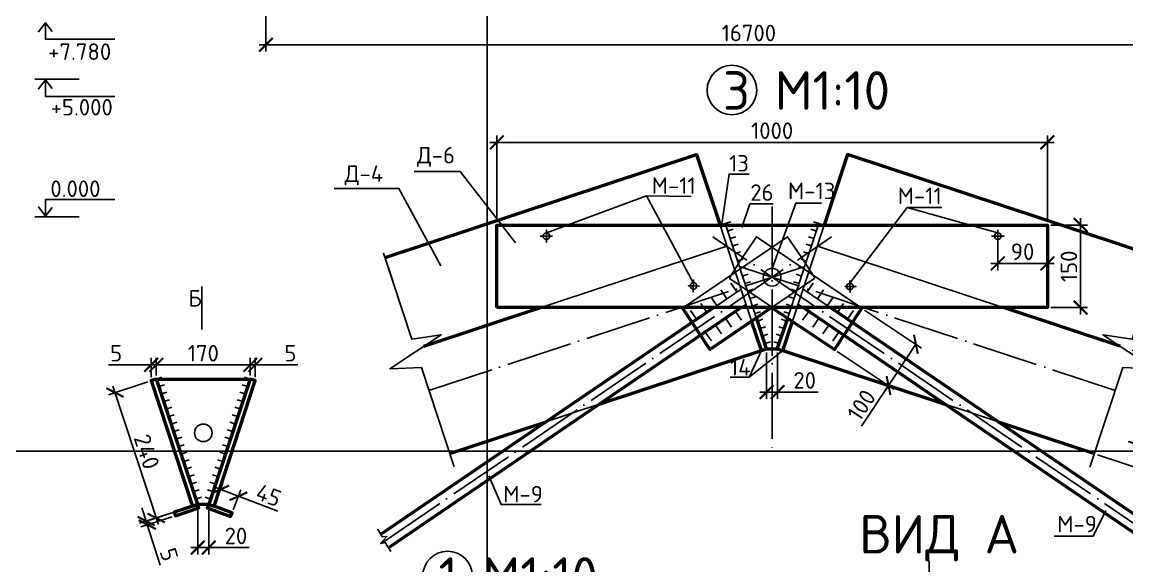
# Model space of a CAD drawing. Header units: millimetres. Extents: x -258556 to -95372, y 16759 to 83874.
# Drawn here: x -127657.7 to -127457, y 41687.6 to 41786.4 of the extents above; entities that cross this region are included whole.
import ezdxf

# ---------------------------------------------------------------- set-up
doc = ezdxf.new("R2010")
doc.units = ezdxf.units.MM
doc.header["$LTSCALE"] = 0.5
doc.linetypes.add('ACAD_ISO04W100', pattern=[30, 24, -3, 0, -3])
doc.layers.add('оси', color=7, linetype='ACAD_ISO04W100')
doc.layers.add('размеры', color=7, linetype='Continuous')
doc.layers.add('ТОЛСТЫЕ3', color=7, linetype='Continuous', lineweight=50)
doc.layers.add('ТОНКИЕе', color=7, linetype='Continuous', lineweight=25)
doc.styles.add('Наклонный3.5', font='isocpeur.ttf', dxfattribs={"height": 3})
doc.dimstyles.new('СТРОИТЕЛЬНЫЙ', dxfattribs={"dimtxt": 3, "dimasz": 2.5, "dimexe": 1.25, "dimexo": 0.625, "dimtad": 1, "dimdec": 0, "dimlfac": 100, "dimdsep": 46, "dimtxsty": 'Наклонный3.5', "dimblk1": 'ARCHTICK', "dimblk2": 'ARCHTICK', "dimsah": 1, "dimcen": 0, "dimdle": 1.25, "dimadec": 0, "dimazin": 0, "dimtfac": 0.75, "dimtdec": 0, "dimtmove": 0, "dimatfit": 3, "dimldrblk": 'ARCHTICK', "dimfxl": 1, "dimtolj": 1, "dimtzin": 0, "dimarcsym": 1})

# ---------------------------------------------------------------- blocks, each defined once
blk = doc.blocks.new('_ArchTick')
at = {"color": 0, "linetype": 'ByBlock', "const_width": 0.15}
blk.add_lwpolyline([(-0.5, -0.5), (0.5, 0.5)], dxfattribs=at)
blk = doc.blocks.new('*D690')
at = {"layer": 'Defpoints', "color": 0, "transparency": 16777216}
for p in [(-127456.67, 41726.97), (-127447.91, 41724.08), (-127462.94, 41707.98)]:
    blk.add_point(p, dxfattribs=at)
at = {"layer": 'размеры', "color": 0, "lineweight": -2, "transparency": 16777216}
for p, q in [((-127456.07, 41726.77), (-127446.72, 41723.68)), ((-127454.57, 41703.9), (-127447.51, 41725.26)), ((-127462.35, 41707.78), (-127452.99, 41704.69))]:
    blk.add_line(p, q, dxfattribs=at)
at = {"layer": 'размеры', "color": 0, "lineweight": -2, "transparency": 16777216, "xscale": 2.5, "yscale": 2.5, "zscale": 2.5}
for p, rotation in [((-127447.91, 41724.08), 71.72257628330337), ((-127454.18, 41705.08), 251.7225762833034)]:
    blk.add_blockref('_ArchTick', p, dxfattribs=dict(at, rotation=rotation))
at = {"layer": 'размеры', "color": 0, "transparency": 16777216, "insert": (-127453.06, 41715.25), "char_height": 3, "attachment_point": 5, "rotation": 71.7226, "style": 'Наклонный3.5'}
blk.add_mtext('\\A1;h{\\H0.7x;\\S^ 1в;}=200', dxfattribs=at)
blk = doc.blocks.new('*D693')
at = {"layer": 'Defpoints', "color": 0, "transparency": 16777216}
for p in [(-127471.48, 41749.5), (-127465.45, 41749.5), (-127471.48, 41734.5)]:
    blk.add_point(p, dxfattribs=at)
at = {"layer": 'размеры', "color": 0, "lineweight": -2, "transparency": 16777216}
for p, q in [((-127470.85, 41749.5), (-127464.2, 41749.5)), ((-127465.45, 41733.25), (-127465.45, 41750.75)), ((-127470.85, 41734.5), (-127464.2, 41734.5))]:
    blk.add_line(p, q, dxfattribs=at)
at = {"layer": 'размеры', "color": 0, "lineweight": -2, "transparency": 16777216, "xscale": 2.5, "yscale": 2.5, "zscale": 2.5}
for p, rotation in [((-127465.45, 41749.5), 90), ((-127465.45, 41734.5), 270)]:
    blk.add_blockref('_ArchTick', p, dxfattribs=dict(at, rotation=rotation))
at = {"layer": 'размеры', "color": 0, "transparency": 16777216, "insert": (-127467.58, 41742), "char_height": 3, "attachment_point": 5, "rotation": 90, "style": 'Наклонный3.5'}
blk.add_mtext('\\A1;150', dxfattribs=at)
blk = doc.blocks.new('*D694')
at = {"layer": 'Defpoints', "color": 0, "transparency": 16777216}
for p in [(-127505.19, 41734.37), (-127495.36, 41727.84), (-127510.17, 41726.88)]:
    blk.add_point(p, dxfattribs=at)
at = {"layer": 'размеры', "color": 0, "lineweight": -2, "transparency": 16777216}
for p, q in [((-127504.67, 41734.03), (-127494.32, 41727.15)), ((-127495.36, 41727.84), (-127501.03, 41719.3)), ((-127509.65, 41726.53), (-127499.3, 41719.65)), ((-127500.34, 41720.35), (-127505.24, 41712.97))]:
    blk.add_line(p, q, dxfattribs=at)
at = {"layer": 'размеры', "color": 0, "lineweight": -2, "transparency": 16777216, "xscale": 2.5, "yscale": 2.5, "zscale": 2.5}
for p, rotation in [((-127495.36, 41727.84), 56.40217493020187), ((-127500.34, 41720.35), 236.4021749302019)]:
    blk.add_blockref('_ArchTick', p, dxfattribs=dict(at, rotation=rotation))
at = {"layer": 'размеры', "color": 0, "transparency": 16777216, "insert": (-127505.25, 41716.79), "char_height": 3, "attachment_point": 5, "rotation": 56.4022, "style": 'Наклонный3.5'}
blk.add_mtext('\\A1;100', dxfattribs=at)
blk = doc.blocks.new('*D696')
at = {"layer": 'Defpoints', "color": 0, "transparency": 16777216}
for p in [(-127471.48, 41764.52), (-127571.48, 41749.5), (-127471.48, 41749.5)]:
    blk.add_point(p, dxfattribs=at)
at = {"layer": 'размеры', "color": 0, "lineweight": -2, "transparency": 16777216}
for p, q in [((-127571.48, 41750.13), (-127571.48, 41765.77)), ((-127471.48, 41750.13), (-127471.48, 41765.77)), ((-127572.73, 41764.52), (-127470.23, 41764.52))]:
    blk.add_line(p, q, dxfattribs=at)
at = {"layer": 'размеры', "color": 0, "lineweight": -2, "transparency": 16777216, "xscale": 2.5, "yscale": 2.5, "zscale": 2.5, "rotation": 180}
blk.add_blockref('_ArchTick', (-127571.48, 41764.52), dxfattribs=at)
at = {"layer": 'размеры', "color": 0, "lineweight": -2, "transparency": 16777216, "xscale": 2.5, "yscale": 2.5, "zscale": 2.5}
blk.add_blockref('_ArchTick', (-127471.48, 41764.52), dxfattribs=at)
at = {"layer": 'размеры', "color": 0, "transparency": 16777216, "insert": (-127521.48, 41766.64), "char_height": 3, "attachment_point": 5, "style": 'Наклонный3.5'}
blk.add_mtext('\\A1;1000', dxfattribs=at)
blk = doc.blocks.new('*D697')
at = {"layer": 'Defpoints', "color": 0, "transparency": 16777216}
for p in [(-127471.48, 41749.5), (-127480.49, 41747.49), (-127471.48, 41742.53)]:
    blk.add_point(p, dxfattribs=at)
at = {"layer": 'размеры', "color": 0, "lineweight": -2, "transparency": 16777216}
for p, q in [((-127471.48, 41748.88), (-127471.48, 41741.28)), ((-127480.49, 41746.87), (-127480.49, 41741.28)), ((-127481.74, 41742.53), (-127470.23, 41742.53))]:
    blk.add_line(p, q, dxfattribs=at)
at = {"layer": 'размеры', "color": 0, "lineweight": -2, "transparency": 16777216, "xscale": 2.5, "yscale": 2.5, "zscale": 2.5, "rotation": 180}
blk.add_blockref('_ArchTick', (-127480.49, 41742.53), dxfattribs=at)
at = {"layer": 'размеры', "color": 0, "lineweight": -2, "transparency": 16777216, "xscale": 2.5, "yscale": 2.5, "zscale": 2.5}
blk.add_blockref('_ArchTick', (-127471.48, 41742.53), dxfattribs=at)
at = {"layer": 'размеры', "color": 0, "transparency": 16777216, "insert": (-127475.99, 41744.66), "char_height": 3, "attachment_point": 5, "style": 'Наклонный3.5'}
blk.add_mtext('\\A1;90', dxfattribs=at)
blk = doc.blocks.new('*D698')
at = {"layer": 'Defpoints', "color": 0, "transparency": 16777216}
for p in [(-127522.48, 41727), (-127520.48, 41727), (-127520.48, 41719.15)]:
    blk.add_point(p, dxfattribs=at)
at = {"layer": 'размеры', "color": 0, "lineweight": -2, "transparency": 16777216}
for p, q in [((-127522.48, 41726.37), (-127522.48, 41717.9)), ((-127520.48, 41726.37), (-127520.48, 41717.9)), ((-127523.73, 41719.15), (-127520.48, 41719.15)), ((-127520.48, 41719.15), (-127513.13, 41719.15))]:
    blk.add_line(p, q, dxfattribs=at)
at = {"layer": 'размеры', "color": 0, "lineweight": -2, "transparency": 16777216, "xscale": 2.5, "yscale": 2.5, "zscale": 2.5, "rotation": 180}
blk.add_blockref('_ArchTick', (-127522.48, 41719.15), dxfattribs=at)
at = {"layer": 'размеры', "color": 0, "lineweight": -2, "transparency": 16777216, "xscale": 2.5, "yscale": 2.5, "zscale": 2.5}
blk.add_blockref('_ArchTick', (-127520.48, 41719.15), dxfattribs=at)
at = {"layer": 'размеры', "color": 0, "transparency": 16777216, "insert": (-127515.56, 41721.28), "char_height": 3, "attachment_point": 5, "style": 'Наклонный3.5'}
blk.add_mtext('\\A1;20', dxfattribs=at)
blk = doc.blocks.new('*D764')
at = {"layer": 'Defpoints', "color": 0, "transparency": 16777216}
for p in [(-127613.41, 41797.5), (-127437.99, 41797.5), (-127437.99, 41782.26)]:
    blk.add_point(p, dxfattribs=at)
at = {"layer": 'размеры', "color": 0, "lineweight": -2, "transparency": 16777216}
for p, q in [((-127613.41, 41796.87), (-127613.41, 41781.01)), ((-127437.99, 41796.87), (-127437.99, 41781.01)), ((-127614.66, 41782.26), (-127436.74, 41782.26))]:
    blk.add_line(p, q, dxfattribs=at)
at = {"layer": 'размеры', "color": 0, "lineweight": -2, "transparency": 16777216, "xscale": 2.5, "yscale": 2.5, "zscale": 2.5, "rotation": 180}
blk.add_blockref('_ArchTick', (-127613.41, 41782.26), dxfattribs=at)
at = {"layer": 'размеры', "color": 0, "lineweight": -2, "transparency": 16777216, "xscale": 2.5, "yscale": 2.5, "zscale": 2.5}
blk.add_blockref('_ArchTick', (-127437.99, 41782.26), dxfattribs=at)
at = {"layer": 'размеры', "color": 0, "transparency": 16777216, "insert": (-127525.7, 41784.39), "char_height": 3, "attachment_point": 5, "style": 'Наклонный3.5'}
blk.add_mtext('\\A1;16700', dxfattribs=at)
blk = doc.blocks.new('*D881')
at = {"layer": 'Defpoints', "color": 0, "transparency": 16777216}
for p in [(-127625.79, 41698.74), (-127623.79, 41698.74), (-127623.79, 41690.9)]:
    blk.add_point(p, dxfattribs=at)
at = {"layer": 'размеры', "color": 0, "lineweight": -2, "transparency": 16777216}
for p, q in [((-127625.79, 41698.12), (-127625.79, 41689.65)), ((-127623.79, 41698.12), (-127623.79, 41689.65)), ((-127627.04, 41690.9), (-127623.79, 41690.9)), ((-127623.79, 41690.9), (-127616.44, 41690.9))]:
    blk.add_line(p, q, dxfattribs=at)
at = {"layer": 'размеры', "color": 0, "lineweight": -2, "transparency": 16777216, "xscale": 2.5, "yscale": 2.5, "zscale": 2.5, "rotation": 180}
blk.add_blockref('_ArchTick', (-127625.79, 41690.9), dxfattribs=at)
at = {"layer": 'размеры', "color": 0, "lineweight": -2, "transparency": 16777216, "xscale": 2.5, "yscale": 2.5, "zscale": 2.5}
blk.add_blockref('_ArchTick', (-127623.79, 41690.9), dxfattribs=at)
at = {"layer": 'размеры', "color": 0, "transparency": 16777216, "insert": (-127618.86, 41693.02), "char_height": 3, "attachment_point": 5, "style": 'Наклонный3.5'}
blk.add_mtext('\\A1;20', dxfattribs=at)
blk = doc.blocks.new('*D882')
at = {"layer": 'Defpoints', "color": 0, "transparency": 16777216}
for p in [(-127616.25, 41724.1), (-127633.33, 41721.53), (-127616.25, 41721.53)]:
    blk.add_point(p, dxfattribs=at)
at = {"layer": 'размеры', "color": 0, "lineweight": -2, "transparency": 16777216}
for p, q in [((-127633.33, 41722.15), (-127633.33, 41725.35)), ((-127616.25, 41722.15), (-127616.25, 41725.35)), ((-127634.58, 41724.1), (-127615, 41724.1))]:
    blk.add_line(p, q, dxfattribs=at)
at = {"layer": 'размеры', "color": 0, "lineweight": -2, "transparency": 16777216, "xscale": 2.5, "yscale": 2.5, "zscale": 2.5, "rotation": 180}
blk.add_blockref('_ArchTick', (-127633.33, 41724.1), dxfattribs=at)
at = {"layer": 'размеры', "color": 0, "lineweight": -2, "transparency": 16777216, "xscale": 2.5, "yscale": 2.5, "zscale": 2.5}
blk.add_blockref('_ArchTick', (-127616.25, 41724.1), dxfattribs=at)
at = {"layer": 'размеры', "color": 0, "transparency": 16777216, "insert": (-127624.79, 41726.22), "char_height": 3, "attachment_point": 5, "style": 'Наклонный3.5'}
blk.add_mtext('\\A1;170', dxfattribs=at)
blk = doc.blocks.new('*D883')
at = {"layer": 'Defpoints', "color": 0, "transparency": 16777216}
for p in [(-127634.24, 41724.1), (-127633.33, 41724.1), (-127634.24, 41721.24)]:
    blk.add_point(p, dxfattribs=at)
at = {"layer": 'размеры', "color": 0, "lineweight": -2, "transparency": 16777216}
for p, q in [((-127634.24, 41721.86), (-127634.24, 41725.35)), ((-127633.33, 41724.72), (-127633.33, 41725.35)), ((-127634.24, 41724.1), (-127641.99, 41724.1)), ((-127633.33, 41724.1), (-127634.24, 41724.1)), ((-127633.33, 41724.1), (-127630.83, 41724.1))]:
    blk.add_line(p, q, dxfattribs=at)
at = {"layer": 'размеры', "color": 0, "lineweight": -2, "transparency": 16777216, "xscale": 2.5, "yscale": 2.5, "zscale": 2.5}
blk.add_blockref('_ArchTick', (-127634.24, 41724.1), dxfattribs=at)
at = {"layer": 'размеры', "color": 0, "lineweight": -2, "transparency": 16777216, "xscale": 2.5, "yscale": 2.5, "zscale": 2.5, "rotation": 180}
blk.add_blockref('_ArchTick', (-127633.33, 41724.1), dxfattribs=at)
at = {"layer": 'размеры', "color": 0, "transparency": 16777216, "insert": (-127640.62, 41726.22), "char_height": 3, "attachment_point": 5, "style": 'Наклонный3.5'}
blk.add_mtext('\\A1;5', dxfattribs=at)
blk = doc.blocks.new('*D884')
at = {"layer": 'Defpoints', "color": 0, "transparency": 16777216}
for p in [(-127616.25, 41724.1), (-127615.34, 41724.1), (-127615.34, 41721.24)]:
    blk.add_point(p, dxfattribs=at)
at = {"layer": 'размеры', "color": 0, "lineweight": -2, "transparency": 16777216}
for p, q in [((-127616.25, 41724.72), (-127616.25, 41725.35)), ((-127615.34, 41721.86), (-127615.34, 41725.35)), ((-127616.25, 41724.1), (-127618.75, 41724.1)), ((-127616.25, 41724.1), (-127615.34, 41724.1)), ((-127615.34, 41724.1), (-127607.59, 41724.1))]:
    blk.add_line(p, q, dxfattribs=at)
at = {"layer": 'размеры', "color": 0, "lineweight": -2, "transparency": 16777216, "xscale": 2.5, "yscale": 2.5, "zscale": 2.5}
blk.add_blockref('_ArchTick', (-127616.25, 41724.1), dxfattribs=at)
at = {"layer": 'размеры', "color": 0, "lineweight": -2, "transparency": 16777216, "xscale": 2.5, "yscale": 2.5, "zscale": 2.5, "rotation": 180}
blk.add_blockref('_ArchTick', (-127615.34, 41724.1), dxfattribs=at)
at = {"layer": 'размеры', "color": 0, "transparency": 16777216, "insert": (-127608.96, 41726.22), "char_height": 3, "attachment_point": 5, "style": 'Наклонный3.5'}
blk.add_mtext('\\A1;5', dxfattribs=at)
blk = doc.blocks.new('*D885')
at = {"layer": 'Defpoints', "color": 0, "transparency": 16777216}
for p in [(-127634.24, 41721.24), (-127626.74, 41698.44), (-127633.33, 41696.27)]:
    blk.add_point(p, dxfattribs=at)
at = {"layer": 'размеры', "color": 0, "lineweight": -2, "transparency": 16777216}
for p, q in [((-127634.84, 41721.04), (-127642.02, 41718.68)), ((-127641.22, 41720.25), (-127632.94, 41695.08)), ((-127627.34, 41698.24), (-127634.52, 41695.88))]:
    blk.add_line(p, q, dxfattribs=at)
at = {"layer": 'размеры', "color": 0, "lineweight": -2, "transparency": 16777216, "xscale": 2.5, "yscale": 2.5, "zscale": 2.5}
for p, rotation in [((-127640.83, 41719.07), 108.211173734388), ((-127633.33, 41696.27), 288.211173734388)]:
    blk.add_blockref('_ArchTick', p, dxfattribs=dict(at, rotation=rotation))
at = {"layer": 'размеры', "color": 0, "transparency": 16777216, "insert": (-127635.06, 41708.33), "char_height": 3, "attachment_point": 5, "rotation": 288.2112, "style": 'Наклонный3.5'}
blk.add_mtext('\\A1;240', dxfattribs=at)
blk = doc.blocks.new('*D886')
at = {"layer": 'Defpoints', "color": 0, "transparency": 16777216}
for p in [(-127618.42, 41700.23), (-127622.84, 41698.44), (-127619.57, 41697.2)]:
    blk.add_point(p, dxfattribs=at)
at = {"layer": 'размеры', "color": 0, "lineweight": -2, "transparency": 16777216}
for p, q in [((-127622.85, 41701.92), (-127618.42, 41700.23)), ((-127622.62, 41699.02), (-127621.24, 41702.64)), ((-127619.35, 41697.78), (-127617.98, 41701.4)), ((-127618.42, 41700.23), (-127611.27, 41697.51))]:
    blk.add_line(p, q, dxfattribs=at)
at = {"layer": 'размеры', "color": 0, "lineweight": -2, "transparency": 16777216, "xscale": 2.5, "yscale": 2.5, "zscale": 2.5}
for p, rotation in [((-127621.68, 41701.47), 159.1781801013335), ((-127618.42, 41700.23), 339.1781801013335)]:
    blk.add_blockref('_ArchTick', p, dxfattribs=dict(at, rotation=rotation))
at = {"layer": 'размеры', "color": 0, "transparency": 16777216, "insert": (-127612.92, 41700.41), "char_height": 3, "attachment_point": 5, "rotation": 339.1782, "style": 'Наклонный3.5'}
blk.add_mtext('\\A1;45', dxfattribs=at)
blk = doc.blocks.new('*D887')
at = {"layer": 'Defpoints', "color": 0, "transparency": 16777216}
for p in [(-127630.07, 41697.34), (-127634.97, 41695.08), (-127629.86, 41696.7)]:
    blk.add_point(p, dxfattribs=at)
at = {"layer": 'размеры', "color": 0, "lineweight": -2, "transparency": 16777216}
for p, q in [((-127630.66, 41697.15), (-127636.36, 41695.34)), ((-127635.17, 41695.72), (-127635.93, 41698.1)), ((-127630.46, 41696.51), (-127636.16, 41694.7)), ((-127635.17, 41695.72), (-127634.97, 41695.08)), ((-127634.97, 41695.08), (-127632.61, 41687.69))]:
    blk.add_line(p, q, dxfattribs=at)
at = {"layer": 'размеры', "color": 0, "lineweight": -2, "transparency": 16777216, "xscale": 2.5, "yscale": 2.5, "zscale": 2.5}
for p, rotation in [((-127635.17, 41695.72), 287.6667203476067), ((-127634.97, 41695.08), 107.6667203476067)]:
    blk.add_blockref('_ArchTick', p, dxfattribs=dict(at, rotation=rotation))
at = {"layer": 'размеры', "color": 0, "transparency": 16777216, "insert": (-127631.01, 41689.65), "char_height": 3, "attachment_point": 5, "rotation": 287.6667, "style": 'Наклонный3.5'}
blk.add_mtext('\\A1;5', dxfattribs=at)

msp = doc.modelspace()

# ---------------------------------------------------------------- linework, layer by layer
at = {"layer": 'оси'}
for p, q in [((-127591.772, 41692.159), (-127510.708, 41747.354)), ((-127451.188, 41692.159), (-127532.252, 41747.354))]:
    msp.add_line(p, q, dxfattribs=at)
for points in [[(-127521.48, 41740.02), (-127521.48, 41752.863), (-127521.48, 41708.398)], [(-127583.805, 41719.435), (-127515.54, 41741.982)], [(-127459.155, 41719.435), (-127527.42, 41741.982)]]:
    msp.add_lwpolyline(points, dxfattribs=at)
at = {"layer": 'оси', "lineweight": 25}
msp.add_lwpolyline([(-127492.935, 41618.766), (-127492.935, 41688.471)], dxfattribs=at)
at = {"layer": 'ТОЛСТЫЕ3'}
for points in [[(-127591.781, 41743.586), (-127535.193, 41762.299), (-127530.937, 41749.5)], [(-127451.179, 41743.586), (-127507.767, 41762.299), (-127512.023, 41749.5)], [(-127571.48, 41734.5), (-127571.48, 41749.5), (-127471.48, 41749.5), (-127471.48, 41734.5), (-127571.48, 41734.5)], [(-127592.559, 41693.316), (-127532.074, 41734.5)], [(-127527.099, 41734.5), (-127590.984, 41691.002)], [(-127584.721, 41727.489), (-127563.518, 41734.5)], [(-127537.582, 41734.5), (-127537.771, 41734.371), (-127532.791, 41726.875), (-127521.593, 41734.5), (-127510.169, 41726.875), (-127505.189, 41734.371), (-127505.378, 41734.5)], [(-127451.796, 41690.879), (-127515.861, 41734.5)], [(-127510.886, 41734.5), (-127450.4, 41693.316)], [(-127458.239, 41727.489), (-127479.442, 41734.5)], [(-127523.432, 41726.691), (-127525.2, 41732.044)], [(-127522.48, 41726.996), (-127524.341, 41732.629)], [(-127520.539, 41727.015), (-127518.65, 41732.536)], [(-127519.528, 41726.691), (-127517.76, 41732.044)], [(-127552.862, 41716.959), (-127522.48, 41726.996), (-127520.539, 41727.015), (-127519.528, 41726.691), (-127490.098, 41716.959)], [(-127626.742, 41698.438), (-127625.79, 41698.743), (-127633.286, 41721.529), (-127634.243, 41721.236), (-127626.742, 41698.438)], [(-127633.327, 41721.529), (-127616.253, 41721.529)], [(-127623.79, 41698.743), (-127622.838, 41698.438), (-127615.337, 41721.236), (-127616.253, 41721.529), (-127623.79, 41698.743), (-127625.79, 41698.743)], [(-127580.021, 41707.978), (-127562.534, 41713.76)], [(-127480.426, 41713.76), (-127462.939, 41707.978)], [(-127625.79, 41698.743), (-127630.075, 41697.369), (-127629.862, 41696.702), (-127625.578, 41698.102), (-127625.79, 41698.743)], [(-127623.79, 41698.743), (-127624.068, 41698.101), (-127619.844, 41696.551), (-127619.574, 41697.197), (-127622.838, 41698.438)]]:
    msp.add_lwpolyline(points, dxfattribs=at)
at = {"layer": 'ТОНКИЕе'}
for p, q in [((-127518.677, 41747.372), (-127537.771, 41734.371)), ((-127526.776, 41743.71), (-127524.244, 41747.429)), ((-127524.283, 41747.372), (-127505.189, 41734.371)), ((-127516.184, 41743.71), (-127518.716, 41747.429)), ((-127529.224, 41739.933), (-127526.776, 41743.71)), ((-127513.736, 41739.933), (-127516.184, 41743.71)), ((-127532.791, 41726.875), (-127513.699, 41739.875)), ((-127510.169, 41726.875), (-127529.261, 41739.875)), ((-127537.771, 41734.371), (-127535.239, 41730.652)), ((-127505.189, 41734.371), (-127507.721, 41730.652)), ((-127535.239, 41730.652), (-127532.791, 41726.875)), ((-127507.721, 41730.652), (-127510.169, 41726.875))]:
    msp.add_line(p, q, dxfattribs=at)
at = {"layer": 'ТОНКИЕе', "color": 6}
for points in [[(-127573.225, 42005.398), (-127573.225, 41411.398)], [(-127153.225, 41708.398), (-127994.225, 41708.398)]]:
    msp.add_lwpolyline(points, dxfattribs=at)
at = {"layer": 'ТОНКИЕе'}
for points in [[(-127653.42, 41786.264), (-127654.723, 41784.609), (-127653.42, 41786.264), (-127652.235, 41784.689)], [(-127653.42, 41786.264), (-127653.42, 41783.264), (-127640.849, 41783.264)], [(-127655.378, 41776.002), (-127647.353, 41776.002)], [(-127653.42, 41775.874), (-127654.723, 41774.219), (-127653.42, 41775.874), (-127652.235, 41774.299)], [(-127653.42, 41775.874), (-127653.42, 41772.874), (-127640.849, 41772.874)], [(-127535.193, 41762.299), (-127591.781, 41743.586)], [(-127530.933, 41749.488), (-127535.193, 41762.299)], [(-127512.027, 41749.488), (-127507.767, 41762.299)], [(-127507.767, 41762.299), (-127451.179, 41743.586)], [(-127578.159, 41759.232), (-127586.472, 41759.232)], [(-127568.113, 41746.255), (-127578.159, 41759.232)], [(-127530.723, 41748.858), (-127529.281, 41758.759), (-127525.624, 41758.759)], [(-127581.623, 41742.103), (-127589.243, 41756.118), (-127601.021, 41756.118)], [(-127653.42, 41751.13), (-127653.42, 41754.13), (-127640.849, 41754.13)], [(-127562.48, 41748.1), (-127544.273, 41754.798), (-127535.755, 41738.967), (-127544.273, 41754.798), (-127536.152, 41754.689)], [(-127526.95, 41749.065), (-127525.514, 41753.339), (-127521.264, 41753.339)], [(-127521.48, 41741.62), (-127517.176, 41753.503), (-127512.494, 41753.503)], [(-127653.42, 41751.13), (-127654.723, 41752.785), (-127653.42, 41751.13), (-127652.235, 41752.705)], [(-127507.344, 41738.921), (-127496.938, 41752.67), (-127480.48, 41748.1), (-127496.938, 41752.67), (-127490.642, 41752.67)], [(-127655.378, 41751.002), (-127647.353, 41751.002)], [(-127571.48, 41749.5), (-127471.48, 41749.5)], [(-127571.48, 41749.5), (-127571.48, 41734.5), (-127471.48, 41734.5), (-127471.48, 41749.5)], [(-127529.98, 41749.794), (-127530.933, 41749.488)], [(-127527.196, 41738.085), (-127530.933, 41749.488)], [(-127530.017, 41749.782), (-127528.992, 41750.11)], [(-127526.243, 41738.39), (-127529.98, 41749.794)], [(-127516.717, 41738.39), (-127512.98, 41749.794)], [(-127515.764, 41738.085), (-127512.027, 41749.488)], [(-127512.943, 41749.782), (-127513.968, 41750.11)], [(-127512.98, 41749.794), (-127512.027, 41749.488)], [(-127562.48, 41747.5), (-127562.48, 41748.619), (-127562.48, 41746.361), (-127562.48, 41747.49), (-127563.6, 41747.49), (-127561.339, 41747.49)], [(-127529.569, 41748.417), (-127528.543, 41748.747)], [(-127529.533, 41748.429), (-127528.543, 41748.747)], [(-127529.122, 41747.053), (-127528.093, 41747.383)], [(-127529.086, 41747.065), (-127528.093, 41747.383)], [(-127513.874, 41747.065), (-127514.867, 41747.383)], [(-127513.838, 41747.053), (-127514.867, 41747.383)], [(-127513.427, 41748.429), (-127514.417, 41748.747)], [(-127513.39, 41748.417), (-127514.417, 41748.747)], [(-127480.48, 41747.5), (-127480.48, 41748.619), (-127480.48, 41746.361), (-127480.48, 41747.49), (-127479.36, 41747.49), (-127481.621, 41747.49)], [(-127529.705, 41745.682), (-127584.721, 41727.489)], [(-127528.675, 41745.688), (-127527.643, 41746.019)], [(-127528.639, 41745.7), (-127527.643, 41746.019)], [(-127514.321, 41745.7), (-127515.316, 41746.019)], [(-127514.285, 41745.688), (-127515.316, 41746.019)], [(-127513.255, 41745.682), (-127458.239, 41727.489)], [(-127452.568, 41739.38), (-127450.255, 41746.382), (-127456.073, 41728.767), (-127461.383, 41729.576), (-127452.073, 41723.395), (-127457.779, 41723.601), (-127463.75, 41705.522)], [(-127590.392, 41739.38), (-127592.038, 41744.365), (-127586.887, 41728.767), (-127581.577, 41729.576), (-127590.887, 41723.395), (-127585.181, 41723.601), (-127579.237, 41705.605)], [(-127528.228, 41744.324), (-127527.194, 41744.655)], [(-127528.192, 41744.335), (-127527.194, 41744.655)], [(-127527.781, 41742.959), (-127526.744, 41743.292)], [(-127527.744, 41742.971), (-127526.744, 41743.292)], [(-127515.179, 41742.959), (-127516.216, 41743.292)], [(-127514.768, 41744.335), (-127515.766, 41744.655)], [(-127514.732, 41744.324), (-127515.766, 41744.655)], [(-127527.333, 41741.595), (-127526.295, 41741.928)], [(-127527.297, 41741.606), (-127526.295, 41741.928)], [(-127515.626, 41741.595), (-127516.665, 41741.928)], [(-127535.774, 41738.431), (-127536.674, 41738.459), (-127534.666, 41738.396), (-127535.774, 41738.431), (-127535.736, 41739.503), (-127535.813, 41737.331)], [(-127526.886, 41740.23), (-127525.845, 41740.564)], [(-127526.85, 41740.242), (-127525.845, 41740.564)], [(-127526.439, 41738.865), (-127525.395, 41739.2)], [(-127526.403, 41738.877), (-127525.395, 41739.2)], [(-127516.557, 41738.877), (-127517.565, 41739.2)], [(-127516.521, 41738.865), (-127517.565, 41739.2)], [(-127516.11, 41740.242), (-127517.115, 41740.564)], [(-127516.074, 41740.23), (-127517.115, 41740.564)], [(-127507.336, 41738.321), (-127508.236, 41738.313), (-127506.227, 41738.331), (-127507.336, 41738.321), (-127507.322, 41737.248), (-127507.35, 41739.422)], [(-127625.052, 41738.313), (-127625.052, 41730.584), (-127625.052, 41734.117)], [(-127592.559, 41693.316), (-127527.125, 41737.87)], [(-127529.698, 41736.118), (-127530.79, 41737.721)], [(-127529.698, 41736.118), (-127530.79, 41737.721)], [(-127527.87, 41737.362), (-127528.962, 41738.966)], [(-127527.196, 41738.085), (-127523.432, 41726.691)], [(-127526.243, 41738.39), (-127522.48, 41726.996)], [(-127525.99, 41737.502), (-127524.946, 41737.836)], [(-127525.956, 41737.513), (-127524.946, 41737.836)], [(-127516.717, 41738.39), (-127520.48, 41726.996)], [(-127515.764, 41738.085), (-127519.528, 41726.691)], [(-127516.97, 41737.502), (-127518.014, 41737.836)], [(-127450.4, 41693.316), (-127515.835, 41737.87)], [(-127515.09, 41737.362), (-127513.998, 41738.966)], [(-127513.262, 41736.118), (-127512.17, 41737.721)], [(-127526.211, 41735.105), (-127590.984, 41691.002)], [(-127526.211, 41735.105), (-127534.477, 41729.476)], [(-127533.355, 41733.628), (-127534.447, 41735.232)], [(-127533.355, 41733.628), (-127534.447, 41735.232)], [(-127531.527, 41734.873), (-127532.618, 41736.477)], [(-127531.527, 41734.873), (-127532.618, 41736.477)], [(-127525.54, 41736.138), (-127524.496, 41736.473)], [(-127525.506, 41736.149), (-127524.496, 41736.473)], [(-127525.089, 41734.774), (-127524.046, 41735.109)], [(-127525.056, 41734.785), (-127524.046, 41735.109)], [(-127517.904, 41734.785), (-127518.914, 41735.109)], [(-127517.871, 41734.774), (-127518.914, 41735.109)], [(-127517.42, 41736.138), (-127518.464, 41736.473)], [(-127516.749, 41735.105), (-127451.976, 41691.002)], [(-127516.749, 41735.105), (-127508.483, 41729.476)], [(-127511.433, 41734.873), (-127510.341, 41736.477)], [(-127509.605, 41733.628), (-127508.513, 41735.232)], [(-127509.605, 41733.628), (-127508.513, 41735.232)], [(-127535.183, 41732.383), (-127536.275, 41733.987)], [(-127527.031, 41732.199), (-127528.123, 41733.803)], [(-127524.639, 41733.411), (-127523.597, 41733.745)], [(-127524.606, 41733.422), (-127523.597, 41733.745)], [(-127518.354, 41733.422), (-127519.363, 41733.745)], [(-127518.321, 41733.411), (-127519.363, 41733.745)], [(-127515.929, 41732.199), (-127514.837, 41733.803)], [(-127507.777, 41732.383), (-127506.685, 41733.987)], [(-127530.687, 41729.71), (-127531.779, 41731.314)], [(-127530.687, 41729.71), (-127531.779, 41731.314)], [(-127528.859, 41730.955), (-127529.951, 41732.558)], [(-127528.859, 41730.955), (-127529.951, 41732.558)], [(-127524.188, 41732.047), (-127523.147, 41732.381)], [(-127524.155, 41732.058), (-127523.147, 41732.381)], [(-127523.738, 41730.684), (-127522.697, 41731.017)], [(-127523.705, 41730.694), (-127522.697, 41731.017)], [(-127519.255, 41730.694), (-127520.263, 41731.017)], [(-127519.222, 41730.684), (-127520.263, 41731.017)], [(-127518.805, 41732.058), (-127519.813, 41732.381)], [(-127518.772, 41732.047), (-127519.813, 41732.381)], [(-127514.101, 41730.955), (-127513.009, 41732.558)], [(-127514.101, 41730.955), (-127513.009, 41732.558)], [(-127512.273, 41729.71), (-127511.181, 41731.314)], [(-127512.273, 41729.71), (-127511.181, 41731.314)], [(-127532.515, 41728.465), (-127533.607, 41730.069)], [(-127523.288, 41729.32), (-127522.248, 41729.654)], [(-127523.255, 41729.331), (-127522.248, 41729.654)], [(-127519.705, 41729.331), (-127520.712, 41729.654)], [(-127519.672, 41729.32), (-127520.712, 41729.654)], [(-127510.445, 41728.465), (-127509.353, 41730.069)], [(-127523.432, 41726.691), (-127522.48, 41726.996)], [(-127522.804, 41727.967), (-127521.798, 41728.29)], [(-127522.48, 41726.996), (-127521.48, 41727.006)], [(-127520.48, 41726.996), (-127521.48, 41727.006)], [(-127520.156, 41727.967), (-127521.162, 41728.29)], [(-127519.528, 41726.691), (-127520.48, 41726.996)], [(-127523.432, 41726.691), (-127580.021, 41707.978)], [(-127523.432, 41726.691), (-127525.656, 41721.89), (-127519.528, 41726.691), (-127525.656, 41721.89), (-127529.119, 41721.89)], [(-127519.528, 41726.691), (-127462.939, 41707.978)], [(-127633.29, 41721.541), (-127634.243, 41721.236)], [(-127630.505, 41709.832), (-127634.243, 41721.236)], [(-127633.327, 41721.529), (-127632.302, 41721.858)], [(-127629.553, 41710.138), (-127633.29, 41721.541)], [(-127620.026, 41710.138), (-127616.289, 41721.541)], [(-127619.074, 41709.832), (-127615.337, 41721.236)], [(-127616.253, 41721.529), (-127617.277, 41721.858)], [(-127616.289, 41721.541), (-127615.337, 41721.236)], [(-127632.879, 41720.165), (-127631.853, 41720.494)], [(-127632.843, 41720.176), (-127631.853, 41720.494)], [(-127632.432, 41718.8), (-127631.403, 41719.13)], [(-127632.396, 41718.812), (-127631.403, 41719.13)], [(-127617.184, 41718.812), (-127618.177, 41719.13)], [(-127617.148, 41718.8), (-127618.177, 41719.13)], [(-127616.737, 41720.176), (-127617.727, 41720.494)], [(-127616.7, 41720.165), (-127617.727, 41720.494)], [(-127631.985, 41717.436), (-127630.953, 41717.766)], [(-127631.949, 41717.447), (-127630.953, 41717.766)], [(-127617.631, 41717.447), (-127618.626, 41717.766)], [(-127617.595, 41717.436), (-127618.626, 41717.766)], [(-127631.538, 41716.071), (-127630.504, 41716.403)], [(-127631.091, 41714.707), (-127630.054, 41715.039)], [(-127618.489, 41714.707), (-127619.526, 41715.039)], [(-127618.078, 41716.083), (-127619.076, 41716.403)], [(-127618.042, 41716.071), (-127619.076, 41716.403)], [(-127630.643, 41713.342), (-127629.604, 41713.675)], [(-127618.936, 41713.342), (-127619.975, 41713.675)], [(-127630.196, 41711.977), (-127629.155, 41712.311)], [(-127629.749, 41710.613), (-127628.705, 41710.947)], [(-127619.867, 41710.624), (-127620.875, 41710.947)], [(-127619.831, 41710.613), (-127620.875, 41710.947)], [(-127619.42, 41711.989), (-127620.425, 41712.311)], [(-127619.383, 41711.977), (-127620.425, 41712.311)], [(-127630.505, 41709.832), (-127626.742, 41698.438)], [(-127629.553, 41710.138), (-127625.79, 41698.743)], [(-127629.3, 41709.249), (-127628.255, 41709.584)], [(-127620.026, 41710.138), (-127623.79, 41698.743)], [(-127619.074, 41709.832), (-127622.838, 41698.438)], [(-127620.28, 41709.249), (-127621.324, 41709.584)], [(-127628.849, 41707.885), (-127627.806, 41708.22)], [(-127620.73, 41707.885), (-127621.774, 41708.22)], [(-127628.399, 41706.522), (-127627.356, 41706.856)], [(-127628.366, 41706.532), (-127627.356, 41706.856)], [(-127627.949, 41705.158), (-127626.907, 41705.492)], [(-127621.664, 41705.169), (-127622.673, 41705.492)], [(-127621.631, 41705.158), (-127622.673, 41705.492)], [(-127621.214, 41706.532), (-127622.223, 41706.856)], [(-127621.181, 41706.522), (-127622.223, 41706.856)], [(-127627.498, 41703.795), (-127626.457, 41704.129)], [(-127627.465, 41703.805), (-127626.457, 41704.129)], [(-127622.114, 41703.805), (-127623.123, 41704.129)], [(-127622.081, 41703.795), (-127623.123, 41704.129)], [(-127572.955, 41703.919), (-127570.707, 41698.752), (-127563.43, 41698.752)], [(-127627.048, 41702.431), (-127626.007, 41702.765)], [(-127627.015, 41702.442), (-127626.007, 41702.765)], [(-127626.598, 41701.068), (-127625.558, 41701.401)], [(-127626.564, 41701.078), (-127625.558, 41701.401)], [(-127623.015, 41701.078), (-127624.022, 41701.401)], [(-127622.982, 41701.068), (-127624.022, 41701.401)], [(-127622.565, 41702.442), (-127623.572, 41702.765)], [(-127622.532, 41702.431), (-127623.572, 41702.765)], [(-127626.114, 41699.715), (-127625.108, 41700.037)], [(-127623.466, 41699.715), (-127624.472, 41700.037)], [(-127460.857, 41697.64), (-127463.185, 41692.99), (-127470.278, 41692.99)], [(-127592.559, 41693.316), (-127593.06, 41694.221), (-127592.299, 41692.845), (-127591.426, 41692.895), (-127592.587, 41691.651), (-127591.729, 41691.816), (-127590.749, 41690.19)], [(-127591.772, 41692.159), (-127592.49, 41691.67)], [(-127590.984, 41691.002), (-127591.164, 41690.879)]]:
    msp.add_lwpolyline(points, dxfattribs=at)
for centre, radius in [((-127528.777, 41774.031), 4.503), ((-127562.48, 41747.5), 0.6), ((-127480.48, 41747.5), 0.6), ((-127521.48, 41740.02), 1.6), ((-127535.774, 41738.431), 0.6), ((-127507.336, 41738.321), 0.6), ((-127624.786, 41711.755), 1.6), ((-127580.426, 41685.725), 4.503)]:
    msp.add_circle(centre, radius, dxfattribs=at)

# ---------------------------------------------------------------- texts
at = {"layer": 'ТОНКИЕе', "style": 'Наклонный3.5'}
for s, width, insert, char_height, attachment_point in [('+7.780', 5.64945, (-127641.51, 41779.498), 3, 9), ('3 М1:10', 34.27276, (-127530.404, 41777.443), 7, 1), ('+5.000', 5.64945, (-127641.227, 41769.401), 3, 9), ('Д-6', 1.31967, (-127586.003, 41763.689), 3, 1), ('13', 2.54844, (-127529.304, 41762.224), 3, 1), ('Д-4', 3.96223, (-127599.125, 41760.333), 3, 1), ('0.000', 5.64945, (-127643.46, 41757.603), 3, 3), ('М-11', 1.53631, (-127543.342, 41758.159), 3, 1), ('М-13', 1.53631, (-127518.603, 41757.205), 3, 1), ('26', 1.14192, (-127525.435, 41756.904), 3, 1), ('М-11', 1.53631, (-127498.666, 41756.318), 3, 1), ('Б', 1.12203, (-127627.5, 41737.7), 3, 1), ('14', 0.57728, (-127529.136, 41725.158), 3, 1), ('М-9', 0.56774, (-127570.313, 41702.119), 3, 1), ('ВИД А', 41.03587, (-127505.645, 41696.845), 7, 1), ('М-9', 0.56774, (-127469.694, 41696.673), 3, 1), ('1 М1:10', 34.27276, (-127582.054, 41689.137), 7, 1)]:
    msp.add_mtext_dynamic_manual_height_columns(s, width=width, gutter_width=15, heights=[0], dxfattribs=dict(at, insert=insert, char_height=char_height, attachment_point=attachment_point))

# ---------------------------------------------------------------- dimensions: what is measured, and where the dimension line sits
at = {"layer": 'размеры'}
for base, p1, p2, text, picture, middle in [((-127437.988, 41782.262), (-127613.408, 41797.496), (-127437.988, 41797.496), '16700', '*D764', (-127525.698, 41784.387)), ((-127471.48, 41742.531), (-127480.49, 41747.49), (-127471.48, 41749.5), '90', '*D697', (-127475.985, 41744.656)), ((-127634.243, 41724.099), (-127633.327, 41724.099), (-127634.243, 41721.236), '5', '*D883', (-127640.618, 41726.224)), ((-127616.253, 41724.099), (-127633.327, 41721.529), (-127616.253, 41721.529), '170', '*D882', (-127624.79, 41726.224)), ((-127615.337, 41724.099), (-127616.253, 41724.099), (-127615.337, 41721.236), '5', '*D884', (-127608.962, 41726.224)), ((-127520.48, 41719.151), (-127522.48, 41726.996), (-127520.48, 41726.996), '20', '*D698', (-127515.555, 41721.276)), ((-127623.79, 41690.898), (-127625.79, 41698.743), (-127623.79, 41698.743), '20', '*D881', (-127618.865, 41693.023))]:
    dim = msp.add_linear_dim(base=base, p1=p1, p2=p2, text=text, dimstyle='СТРОИТЕЛЬНЫЙ', dxfattribs=at)
    dim.commit()
    dim.dimension.update_dxf_attribs({"geometry": picture, "text_midpoint": middle})
for p1, p2, distance, text, picture, middle in [((-127571.48, 41749.5), (-127471.48, 41749.5), 15.016, '1000', '*D696', (-127521.48, 41766.641)), ((-127471.48, 41734.5), (-127471.48, 41749.5), -6.027, '150', '*D693', (-127467.578, 41742)), ((-127462.939, 41707.978), (-127456.667, 41726.969), -9.226, 'h{\\H0.7x;\\S^ 1в;}=200', '*D690', (-127453.061, 41715.246)), ((-127634.243, 41721.236), (-127626.742, 41698.438), -6.938, '240', '*D885', (-127635.064, 41708.333)), ((-127622.838, 41698.438), (-127619.574, 41697.197), 3.245, '45', '*D886', (-127612.922, 41700.412)), ((-127630.067, 41697.344), (-127629.862, 41696.702), -5.356, '5', '*D887', (-127631.007, 41689.647))]:
    dim = msp.add_aligned_dim(p1=p1, p2=p2, distance=distance, text=text, dimstyle='СТРОИТЕЛЬНЫЙ', dxfattribs=at)
    dim.commit()
    dim.dimension.update_dxf_attribs({"geometry": picture, "text_midpoint": middle})
dim = msp.add_linear_dim(base=(-127495.359, 41727.841), p1=(-127510.169, 41726.875), p2=(-127505.189, 41734.371), angle=56.40217, text='100', dimstyle='СТРОИТЕЛЬНЫЙ', dxfattribs=at)
dim.commit()
dim.dimension.update_dxf_attribs({"geometry": '*D694', "text_midpoint": (-127503.48, 41715.618), "dimtype": 161})

doc.saveas('drawing.dxf')
